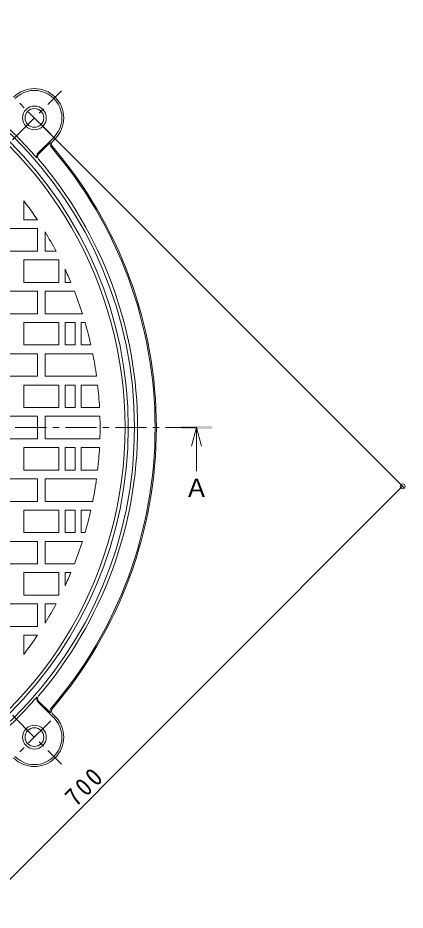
# Model space of a CAD drawing. Units: millimetres, scale not verified. Extents: x -846 to 950, y -675 to 698.
# Drawn here: x -61 to 249, y -60 to 654 of the extents above; entities that cross this region are included whole.
import ezdxf
from ezdxf.enums import TextEntityAlignment as Align

# ---------------------------------------------------------------- set-up
doc = ezdxf.new("R2010")
doc.units = ezdxf.units.MM
doc.header["$LTSCALE"] = 5
doc.header["$PDMODE"] = 32
doc.header["$PDSIZE"] = 4
doc.linetypes.add('CHAIN1', pattern=[8, 5, -1, 1, -1])
for name, color, linetype, lineweight in [('0-1_躯体', 2, 'Continuous', 18), ('0-2_仕上', 3, 'Continuous', 18), ('0-4_その他', 7, 'Continuous', 18), ('0-5_寸法', 4, 'Continuous', 18)]:
    doc.layers.add(name, color=color, linetype=linetype, lineweight=lineweight)
doc.styles.add('ＭＳ ゴシック', font='')
doc.styles.get('ＭＳ ゴシック').set_extended_font_data('MS Gothic')

msp = doc.modelspace()

# ---------------------------------------------------------------- linework, layer by layer
at = {"layer": '0-1_躯体', "linetype": 'CHAIN1'}
for p, q in [((-64.776, 556.151), (-25.634, 595.292)), ((-34.272, 560.622), (-60.304, 586.655)), ((-64.777, 96.152), (-25.635, 57.01)), ((-34.272, 91.68), (-60.305, 65.647))]:
    msp.add_line(p, q, dxfattribs=at)
at = {"layer": '0-1_躯体'}
for p, q in [((-44.46, 545.354), (-31.732, 558.082)), ((-32.8, 554.893), (-30.671, 557.022)), ((-43.895, 544.788), (-34.37, 554.313)), ((-43.895, 107.514), (-34.37, 97.989)), ((-44.461, 106.948), (-31.732, 94.22)), ((-32.8, 97.409), (-30.671, 95.28))]:
    msp.add_line(p, q, dxfattribs=at)
for centre, radius in [((-47.288, 573.639), 9.5), ((-47.288, 573.639), 7.5), ((-47.288, 78.664), 9.5), ((-47.288, 78.664), 7.5)]:
    msp.add_circle(centre, radius, dxfattribs=at)
for centre, radius, start, end in [((-294.775, 326.151), 327.5, 359.99995, 179.99992), ((-294.775, 326.151), 322.5, 359.99995, 179.99992), ((-47.288, 573.639), 23.5, 315, 134.99974), ((-47.288, 573.639), 22, 315, 135.00027), ((-294.775, 326.151), 329.583, 40.8443, 49.15593), ((-30.678, 552.772), 4, 157.33057, 220.63297), ((-294.775, 326.151), 344, 359.99992, 40.63275), ((-30.678, 552.772), 3, 135, 220.63297), ((-294.775, 326.151), 345, 359.99992, 40.63275), ((-41.773, 542.667), 3.8, 135, 194.74641), ((-41.773, 542.667), 3, 135, 220.5567), ((-294.775, 326.151), 330, 359.99995, 40.55643), ((-294.775, 326.151), 327.5, 179.99994, 359.99991), ((-294.775, 326.151), 322.5, 179.99994, 359.99991), ((-294.775, 326.151), 330, 319.44344, 359.99991), ((-294.775, 326.151), 344, 319.36712, 359.99994), ((-294.775, 326.151), 345, 319.36712, 359.99994), ((-294.775, 326.151), 329.583, 310.84394, 319.15557), ((-41.774, 109.635), 3.8, 165.25345, 224.99987), ((-41.774, 109.635), 3, 139.44316, 224.99987), ((-30.679, 99.53), 4, 139.3669, 202.6693), ((-30.679, 99.53), 3, 139.3669, 224.99987), ((-47.288, 78.664), 23.5, 225.00013, 44.99987), ((-47.288, 78.664), 22, 224.99959, 44.99987)]:
    msp.add_arc(centre, radius, start, end, dxfattribs=at)
at = {"layer": '0-2_仕上'}
for p, q in [((-55.776, 507.477), (-55.776, 492.151)), ((-44.887, 492.151), (-55.776, 492.151)), ((-38.775, 467.151), (-38.775, 482.561)), ((-84.776, 467.151), (-44.775, 467.151)), ((-38.775, 467.151), (-29.975, 467.151)), ((-55.776, 460.151), (-27.775, 460.151)), ((-55.776, 460.151), (-55.776, 442.151)), ((-27.775, 460.151), (-27.775, 442.151)), ((-22.776, 452.706), (-22.776, 442.151)), ((-55.776, 442.151), (-27.775, 442.151)), ((-38.776, 417.151), (-38.776, 435.151)), ((-15.277, 435.151), (-38.776, 435.151)), ((-18.109, 442.151), (-22.776, 442.151)), ((-84.776, 417.151), (-44.776, 417.151)), ((-38.776, 417.151), (-8.91, 417.151)), ((-55.776, 410.151), (-27.775, 410.151)), ((-55.776, 410.151), (-55.776, 392.151)), ((-27.775, 410.151), (-27.775, 392.151)), ((-22.776, 410.151), (-22.776, 392.151)), ((-14.776, 410.151), (-22.776, 410.151)), ((-14.776, 410.151), (-14.776, 392.151)), ((-9.776, 410.151), (-9.776, 392.151)), ((-6.775, 410.151), (-9.776, 410.151)), ((-55.776, 392.151), (-27.775, 392.151)), ((-14.776, 392.151), (-22.776, 392.151)), ((-2.125, 392.151), (-9.776, 392.151)), ((-38.776, 367.151), (-38.776, 385.151)), ((-0.634, 385.151), (-38.776, 385.151)), ((-84.776, 367.151), (-44.776, 367.151)), ((-38.776, 367.151), (2.41, 367.151)), ((-55.776, 360.151), (-27.775, 360.151)), ((-55.776, 360.151), (-55.776, 342.151)), ((-27.775, 360.151), (-27.775, 342.151)), ((-22.776, 360.151), (-22.776, 342.151)), ((-14.776, 360.151), (-22.776, 360.151)), ((-14.776, 360.151), (-14.776, 342.151)), ((-9.776, 360.151), (-9.776, 342.151)), ((3.292, 360.151), (-9.776, 360.151)), ((-55.776, 342.151), (-27.775, 342.151)), ((-14.776, 342.151), (-22.776, 342.151)), ((4.798, 342.151), (-9.776, 342.151)), ((-75.775, 335.151), (-44.776, 335.151)), ((-44.776, 326.151), (-44.776, 335.151)), ((-38.776, 335.151), (5.09, 335.151)), ((-38.776, 326.151), (-38.776, 335.151)), ((-44.776, 326.151), (-44.776, 317.151)), ((-38.776, 326.151), (-38.776, 317.151)), ((-75.775, 317.151), (-44.776, 317.151)), ((-38.776, 317.151), (5.09, 317.151)), ((-55.776, 310.151), (-27.775, 310.151)), ((-55.776, 292.151), (-55.776, 310.151)), ((-27.776, 292.151), (-27.775, 310.151)), ((-22.776, 292.151), (-22.776, 310.151)), ((-14.776, 310.151), (-22.776, 310.151)), ((-14.776, 292.151), (-14.776, 310.151)), ((-9.776, 292.151), (-9.776, 310.151)), ((4.798, 310.151), (-9.776, 310.151)), ((-55.776, 292.151), (-27.776, 292.151)), ((-14.776, 292.151), (-22.776, 292.151)), ((3.292, 292.151), (-9.776, 292.151)), ((-84.776, 285.151), (-44.776, 285.151)), ((-38.776, 285.151), (-38.776, 267.151)), ((-38.776, 285.151), (2.41, 285.151)), ((-0.634, 267.151), (-38.776, 267.151)), ((-55.776, 260.151), (-27.776, 260.151)), ((-55.776, 242.151), (-55.776, 260.151)), ((-27.776, 242.151), (-27.776, 260.151)), ((-22.776, 242.151), (-22.776, 260.151)), ((-14.776, 260.151), (-22.776, 260.151)), ((-14.776, 242.151), (-14.776, 260.151)), ((-9.776, 242.151), (-9.776, 260.151)), ((-2.126, 260.151), (-9.776, 260.151)), ((-55.776, 242.151), (-27.776, 242.151)), ((-14.776, 242.151), (-22.776, 242.151)), ((-6.776, 242.151), (-9.776, 242.151)), ((-84.776, 235.151), (-44.776, 235.151)), ((-38.776, 235.151), (-38.776, 217.151)), ((-38.776, 235.151), (-8.91, 235.151)), ((-15.278, 217.151), (-38.776, 217.151)), ((-55.776, 210.151), (-27.776, 210.151)), ((-55.776, 192.151), (-55.776, 210.151)), ((-27.776, 192.151), (-27.776, 210.151)), ((-18.11, 210.151), (-22.776, 210.151)), ((-22.776, 199.596), (-22.776, 210.151)), ((-55.776, 192.151), (-27.776, 192.151)), ((-84.776, 185.151), (-44.776, 185.151)), ((-38.776, 185.151), (-29.976, 185.151)), ((-38.776, 185.151), (-38.776, 169.741)), ((-44.888, 160.151), (-55.776, 160.151)), ((-55.776, 144.825), (-55.776, 160.151))]:
    msp.add_line(p, q, dxfattribs=at)
for points in [[(-44.775, 467.151), (-44.775, 485.151), (-84.776, 485.151)], [(-44.776, 417.151), (-44.776, 435.151), (-84.776, 435.151)], [(-44.776, 367.151), (-44.776, 385.151), (-84.776, 385.151)], [(-44.776, 285.151), (-44.776, 267.151), (-84.776, 267.151)], [(-44.776, 235.151), (-44.776, 217.151), (-84.776, 217.151)], [(-44.776, 185.151), (-44.776, 167.151), (-84.776, 167.151)]]:
    msp.add_lwpolyline(points, dxfattribs=at)
for radius, start, end in [(320, 359.99994, 179.99994), (300, 33.59592, 37.18709), (300, 28.03419, 31.42384), (300, 22.74718, 24.95132), (300, 17.65779, 21.30496), (300, 12.70897, 16.26013), (300, 7.85487, 11.342), (300, 3.05714, 6.50737), (300, 359.99994, 1.71904), (320, 179.99993, 359.99993), (300, 358.28083, 359.99993), (300, 353.4925, 356.94272), (300, 348.65787, 352.14499), (300, 343.73973, 347.2909), (300, 338.6949, 342.34208), (300, 335.04854, 337.25269), (300, 328.57602, 331.96567), (300, 322.81278, 326.40395)]:
    msp.add_arc((-294.776, 326.151), radius, start, end, dxfattribs=at)
at = {"layer": '0-4_その他'}
for p, q in [((248.247, 278.104), (-40.217, 566.568)), ((-247.789, -215.81), (247.186, 279.165))]:
    msp.add_line(p, q, dxfattribs=at)
msp.add_point((247.186, 279.165), dxfattribs=at)
at = {"layer": '0-5_寸法', "linetype": 'CHAIN1'}
msp.add_line((82.443, 326.151), (-671.994, 326.151), dxfattribs=at)
at = {"layer": '0-5_寸法'}
for q in [(78.443, 311.151), (82.443, 291.151), (86.443, 311.151)]:
    msp.add_line((82.443, 326.151), q, dxfattribs=at)
msp.add_solid([(69.943, 324.901), (94.943, 324.901), (69.943, 327.401), (94.943, 327.401)], dxfattribs=at)

# ---------------------------------------------------------------- texts
at = {"layer": '0-4_その他', "color": 2, "insert": (-13.913, 22.308), "char_height": 14.66, "attachment_point": 7, "rotation": 45, "style": 'ＭＳ ゴシック'}
msp.add_mtext('\\T1.27;\\W0.9;700', dxfattribs=at)
at = {"layer": '0-5_寸法', "color": 2, "style": 'ＭＳ ゴシック'}
msp.add_text('Ａ', height=14.66, dxfattribs=at).set_placement((72.443, 266.151), align=Align.BOTTOM_LEFT)

doc.saveas('drawing.dxf')
